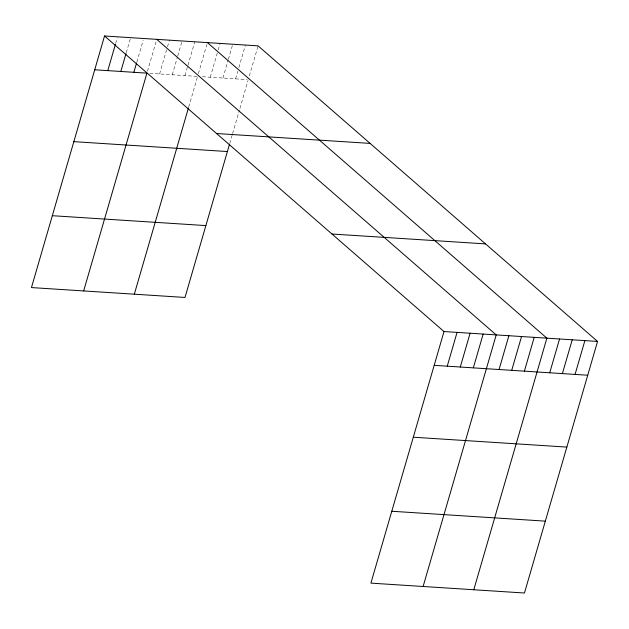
<?xml version="1.0" encoding="UTF-8"?>
<svg xmlns="http://www.w3.org/2000/svg" width="629" height="629" viewBox="0 0 629 629"><rect width="100%" height="100%" fill="white"/><g stroke="black" fill="none" stroke-linecap="round" stroke-linejoin="round"><path stroke-width="0.47" stroke-dasharray="3.15 2.36" d="M115.689 43.393L117.324 37.764M126.28 52.687L130.376 38.605M136.878 61.98L143.153 40.382M147.477 71.266L156.204 41.223M159.601 73.963L167.235 47.67M167.511 46.735L169.421 40.162M172.267 74.772L177.449 56.94M177.724 55.997L182.088 40.979M184.934 75.59L187.662 66.202M187.937 65.267L194.754 41.789M188.724 106.954L197.341 77.304M198.418 73.593L206.878 44.486M210.267 77.218L217.909 50.933M218.177 49.998L220.087 43.425M222.933 78.035L228.115 60.195M228.39 59.26L232.754 44.234M235.6 78.853L237.786 71.344M238.878 67.586L245.42 45.052M229.742 143.451L232.353 134.472M232.612 133.568L239.397 110.217M239.916 108.416L248.007 80.567M249.359 75.912L258.094 45.87M149.851 73.334L197.6 76.408M202.475 76.722L247.299 79.608"/><path stroke-width="0.94" d="M104.54 35.987L444.003 331.546L370.906 583.13L524.46 593.013L597.55 341.429L258.094 45.87L104.54 35.987L31.45 287.571L184.997 297.454L229.483 144.348M107.779 70.621L115.414 44.337M120.823 71.462L126.012 53.622M133.875 72.304L136.603 62.916M83.657 290.936L146.927 73.145L94.727 69.78M134.323 294.199L188.464 107.85M447.235 366.18L457.055 332.379M460.286 367.022L470.107 333.221M473.338 367.863L483.158 334.062M423.113 586.495L496.21 334.903L156.747 39.344M499.056 369.522L508.877 335.721M511.723 370.332L521.543 336.531M524.389 371.149L534.21 337.348M473.786 589.75L546.876 338.166L207.421 42.607M549.73 372.777L559.551 338.984M562.397 373.595L572.217 339.794M575.063 374.412L584.884 340.611M216.565 133.521L370.111 143.404M73.845 141.651L227.391 151.542M52.333 215.7L205.88 225.591M331.978 234.012L485.525 243.895M444.003 331.546L597.55 341.429M434.183 365.339L587.73 375.23M413.3 437.21L566.847 447.093M391.788 511.259L545.335 521.142"/></g></svg>
